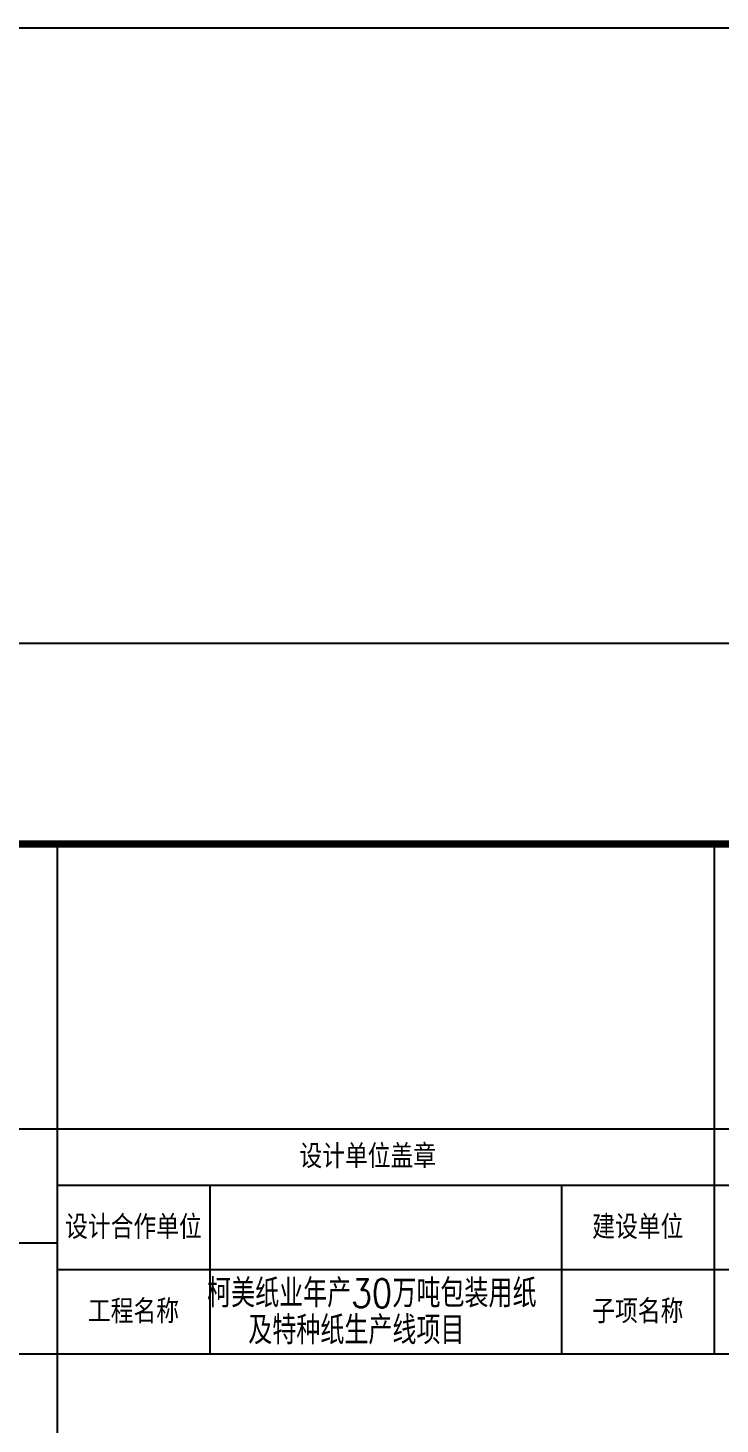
# Model space of a CAD drawing. Header units: metres. Extents: x 497246 to 997717, y 2998582 to 5998198.
# Drawn here: x 498878.4 to 498964.6, y 2999179.7 to 2999353.5 of the extents above; entities that cross this region are included whole.
import ezdxf

# ---------------------------------------------------------------- set-up
doc = ezdxf.new("R2010")
doc.units = ezdxf.units.M
doc.header["$LTSCALE"] = 1000
for name, color, linetype in [('WELL_雨水', 4, 'CONTINUOUS'), ('文字', 255, 'CONTINUOUS'), ('文字-给水', 140, 'CONTINUOUS')]:
    doc.layers.add(name, color=color, linetype=linetype)
doc.styles.add('HZTXT', font='txt', dxfattribs={"width": 0.7, "bigfont": 'HZTXT'})
doc.styles.add('中文仿宋', font='simfang.ttf', dxfattribs={"width": 0.8, "height": 2.5})

msp = doc.modelspace()

# ---------------------------------------------------------------- linework, layer by layer
at = {"layer": 'WELL_雨水', "color": 3, "ltscale": 10}
msp.add_lwpolyline([(498570.56, 2999353.53), (501143.28, 2999353.53), (501143.28, 2998582.04), (498570.56, 2998582.04)], close=True, dxfattribs=at)
at = {"layer": '文字-给水'}
for p, q in [((499085.18, 2999251.93), (498798.18, 2999251.93)), ((498882.03, 2999251.93), (498882.03, 2999170.43)), ((498963.85, 2999251.93), (498963.85, 2999188.43)), ((498798.18, 2999216.44), (498882.03, 2999216.44)), ((498882.03, 2999216.44), (499085.18, 2999216.44)), ((498882.03, 2999209.43), (499085.18, 2999209.43)), ((498901.03, 2999209.43), (498901.03, 2999188.43)), ((498944.85, 2999209.43), (498944.85, 2999188.43)), ((498798.18, 2999202.24), (498882.03, 2999202.24)), ((498882.03, 2999198.93), (499031.67, 2999198.93)), ((498798.18, 2999188.43), (498882.03, 2999188.43)), ((498882.03, 2999188.43), (499085.18, 2999188.43))]:
    msp.add_line(p, q, dxfattribs=at)
msp.add_lwpolyline([(499090.18, 2999276.93), (499090.18, 2998856.93), (498793.18, 2998856.93), (498793.18, 2999276.93)], close=True, dxfattribs=at)
at = {"layer": '文字-给水', "const_width": 0.9}
msp.add_lwpolyline([(499085.18, 2998861.93), (498798.18, 2998861.93), (498798.18, 2999251.93), (499085.18, 2999251.93)], close=True, dxfattribs=at)

# ---------------------------------------------------------------- texts
at = {"layer": '文字', "style": 'HZTXT', "width": 0.85}
for s, p in [('柯美纸业年产30万吨包装用纸', (498900.7, 2999194.22, 16642.94)), ('及特种纸生产线项目', (498905.83, 2999189.62, 16642.94))]:
    msp.add_text(s, height=3.52, dxfattribs=at).set_placement(p)
at = {"layer": '文字-给水', "char_height": 2.6, "attachment_point": 5, "style": '中文仿宋'}
for s, insert, width in [('设计单位盖章', (498920.71, 2999212.99), 19.5), ('设计合作单位', (498891.53, 2999204.18), 19.1016), ('建设单位', (498954.35, 2999204.18), 11.9574), ('工程名称', (498891.53, 2999193.68), 11.9574), ('子项名称', (498954.35, 2999193.68), 11.9574)]:
    msp.add_mtext(s, dxfattribs=dict(at, insert=insert, width=width))

doc.saveas('drawing.dxf')
